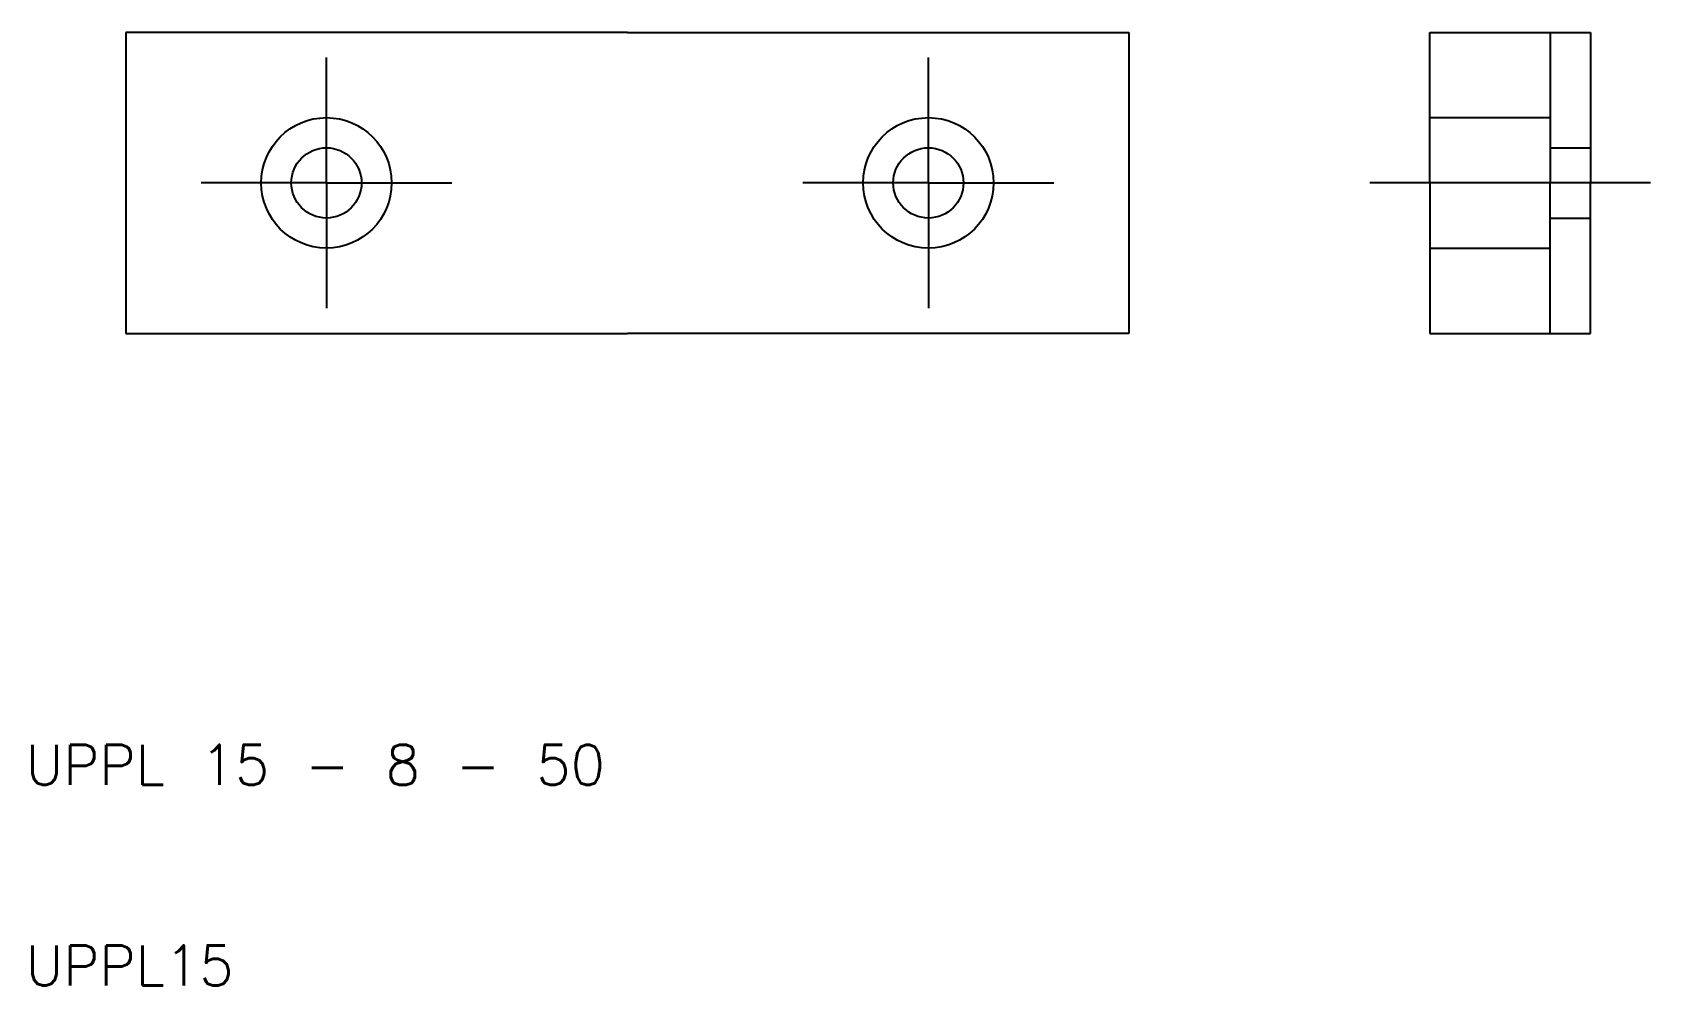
# Model space of a CAD drawing. Extents: x 10.3 to 91, y 10 to 57.5.
import ezdxf

# ---------------------------------------------------------------- set-up
doc = ezdxf.new("R2010")
doc.units = 0
doc.linetypes.add('CENTER', pattern=[50.8, 31.75, -6.35, 6.35, -6.35])
doc.linetypes.add('DASHED', pattern=[19.05, 12.7, -6.35])
doc.layers.get('0').update_dxf_attribs({"linetype": 'CONTINUOUS'})
doc.layers.add('CENTER', color=1, linetype='CENTER')
doc.styles.get("Standard").update_dxf_attribs({"font": 'txt.shx'})

msp = doc.modelspace()

# ---------------------------------------------------------------- linework, layer by layer
for p, q in [((40, 57.5), (15, 57.5)), ((15, 57.5), (15, 42.5)), ((40, 57.5), (65, 57.5)), ((65, 57.5), (65, 42.5)), ((80, 57.5), (88, 57.5)), ((80, 50), (80, 57.5)), ((86, 57.5), (86, 50)), ((88, 57.5), (88, 50)), ((80, 50), (80, 42.5)), ((86, 42.5), (86, 50)), ((88, 42.5), (88, 50)), ((15, 42.5), (40, 42.5)), ((65, 42.5), (40, 42.5)), ((80, 42.5), (88, 42.5))]:
    msp.add_line(p, q)
at = {"color": 3, "linetype": 'DASHED'}
for p, q in [((80, 53.25), (86, 53.25)), ((86, 51.75), (88, 51.75)), ((86, 48.25), (88, 48.25)), ((80, 46.75), (86, 46.75))]:
    msp.add_line(p, q, dxfattribs=at)
for centre, radius in [((25, 50), 3.25), ((55, 50), 3.25), ((25, 50), 1.75), ((55, 50), 1.75)]:
    msp.add_circle(centre, radius)
at = {"layer": 'CENTER'}
for p, q in [((25, 50), (25, 56.25)), ((55, 50), (55, 56.25)), ((25, 50), (18.75, 50)), ((25, 50), (25, 43.75)), ((25, 50), (31.25, 50)), ((55, 50), (48.75, 50)), ((55, 50), (61.25, 50)), ((55, 50), (55, 43.75)), ((91, 50), (77, 50))]:
    msp.add_line(p, q, dxfattribs=at)

# ---------------------------------------------------------------- texts
for s, p in [('UPPL 15 - 8 - 50', (10, 20)), ('UPPL15', (10, 10))]:
    msp.add_text(s, height=2).set_placement(p)

doc.saveas('drawing.dxf')
